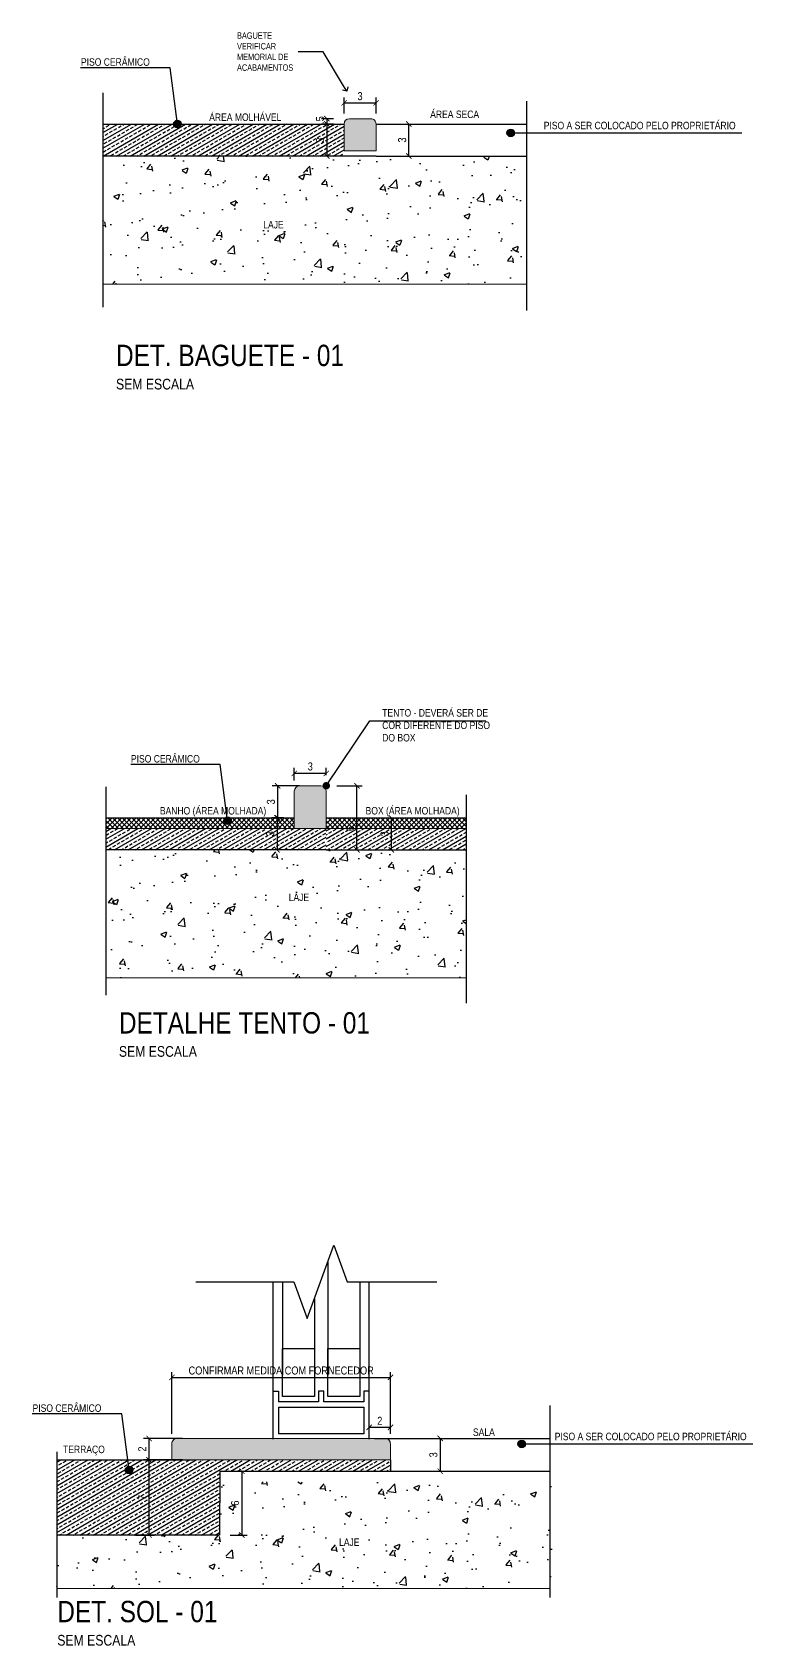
# Model space of a CAD drawing. Header units: metres. Extents: x 3 to 168, y -142 to 28.
# Drawn here: x 28.21 to 28.886, y 22.88 to 24.392 of the extents above; entities that cross this region are included whole.
import ezdxf
from ezdxf import colors
from ezdxf.entities.mleader import LeaderData, LeaderLine
from ezdxf.math import Vec2, Vec3

# ---------------------------------------------------------------- set-up
doc = ezdxf.new("R2010")
doc.units = ezdxf.units.M
doc.linetypes.add('PHANTOM2', pattern=[1.25, 0.625, -0.125, 0.125, -0.125, 0.125, -0.125])
for name, color, linetype in [('ARQ-ALV ACAB', 4, 'Continuous'), ('ARQ-AUX', 7, 'Continuous'), ('ARQ-AUX2', 2, 'Continuous'), ('ARQ-DIM', 2, 'Continuous'), ('ARQ-HATCH', 253, 'Continuous'), ('ARQ-SIM', 1, 'Continuous'), ('ARQ-TXT', 2, 'Continuous'), ('ARQ-TXT3', 3, 'Continuous'), ('RALO', 2, 'Continuous')]:
    doc.layers.add(name, color=color, linetype=linetype)
doc.layers.add('ESTRUTURA', color=4, linetype='Continuous', lineweight=18)
doc.styles.add('Adesa', font='ARIALN.TTF')
doc.dimstyles.new('D5', dxfattribs={"dimscale": 0.05, "dimtxt": 0.15, "dimasz": 0.1, "dimexe": 0.1, "dimexo": 0.2, "dimgap": 0.05, "dimtad": 1, "dimdec": 0, "dimlfac": 100, "dimzin": 4, "dimdsep": 46, "dimtxsty": 'Adesa', "dimblk": 'ARCHTICK', "dimcen": 0, "dimclrd": 1, "dimclre": 1, "dimclrt": 2, "dimaunit": 1, "dimazin": 0, "dimtfac": 1, "dimtdec": 0, "dimtix": 1, "dimtmove": 0, "dimatfit": 3, "dimldrblk": 'OPEN90', "dimfxl": 1, "dimarcsym": 0})

# ---------------------------------------------------------------- blocks, each defined once
blk = doc.blocks.new('_ArchTick')
at = {"color": 0, "linetype": 'ByBlock', "const_width": 0.15}
blk.add_lwpolyline([(-0.5, -0.5), (0.5, 0.5)], dxfattribs=at)
blk = doc.blocks.new('*D644')
at = {"layer": 'ARQ-DIM', "color": 1, "lineweight": -2, "transparency": 16777216}
for p, q in [((28.4562, 23.691), (28.4562, 23.7027)), ((28.4862, 23.696), (28.4862, 23.7027)), ((28.4562, 23.6977), (28.4862, 23.6977))]:
    blk.add_line(p, q, dxfattribs=at)
at = {"layer": 'Defpoints', "color": 0, "transparency": 16777216}
for p in [(28.4862, 23.6977), (28.4862, 23.686), (28.4562, 23.681)]:
    blk.add_point(p, dxfattribs=at)
at = {"layer": 'ARQ-DIM', "color": 1, "lineweight": -2, "transparency": 16777216, "xscale": 0.005000000000000001, "yscale": 0.005000000000000001, "zscale": 0.005000000000000001, "rotation": 180}
blk.add_blockref('_ArchTick', (28.4562, 23.6977), dxfattribs=at)
at = {"layer": 'ARQ-DIM', "color": 1, "lineweight": -2, "transparency": 16777216, "xscale": 0.005000000000000001, "yscale": 0.005000000000000001, "zscale": 0.005000000000000001}
blk.add_blockref('_ArchTick', (28.4862, 23.6977), dxfattribs=at)
at = {"layer": 'ARQ-DIM', "color": 2, "transparency": 16777216, "insert": (28.4712, 23.7041), "char_height": 0.0075, "attachment_point": 5, "style": 'Adesa'}
blk.add_mtext('3', dxfattribs=at)
blk = doc.blocks.new('_Open90')
at = {"color": 0, "linetype": 'ByBlock', "lineweight": -2}
for p, q in [((0, 0), (-1, 0)), ((-0.5, 0.5), (0, 0)), ((0, 0), (-0.5, -0.5))]:
    blk.add_line(p, q, dxfattribs=at)
blk = doc.blocks.new('*D645')
at = {"layer": 'ARQ-DIM', "color": 1, "lineweight": -2, "transparency": 16777216}
for p, q in [((28.4962, 23.686), (28.52, 23.686)), ((28.515, 23.626), (28.515, 23.686)), ((28.4962, 23.626), (28.52, 23.626))]:
    blk.add_line(p, q, dxfattribs=at)
at = {"layer": 'Defpoints', "color": 0, "transparency": 16777216}
for p in [(28.4862, 23.686), (28.515, 23.686), (28.4862, 23.626)]:
    blk.add_point(p, dxfattribs=at)
at = {"layer": 'ARQ-DIM', "color": 1, "lineweight": -2, "transparency": 16777216, "xscale": 0.005000000000000001, "yscale": 0.005000000000000001, "zscale": 0.005000000000000001}
for p, rotation in [((28.515, 23.686), 90), ((28.515, 23.626), 270)]:
    blk.add_blockref('_ArchTick', p, dxfattribs=dict(at, rotation=rotation))
at = {"layer": 'ARQ-DIM', "color": 2, "transparency": 16777216, "insert": (28.5086, 23.646), "char_height": 0.0075, "attachment_point": 5, "rotation": 90, "style": 'Adesa'}
blk.add_mtext('6', dxfattribs=at)
blk = doc.blocks.new('*D647')
at = {"layer": 'ARQ-DIM', "color": 1, "lineweight": -2, "transparency": 16777216}
for p, q in [((28.4462, 23.656), (28.435, 23.656)), ((28.44, 23.656), (28.44, 23.626)), ((28.4462, 23.626), (28.435, 23.626))]:
    blk.add_line(p, q, dxfattribs=at)
at = {"layer": 'Defpoints', "color": 0, "transparency": 16777216}
for p in [(28.4562, 23.656), (28.44, 23.626), (28.4562, 23.626)]:
    blk.add_point(p, dxfattribs=at)
at = {"layer": 'ARQ-DIM', "color": 1, "lineweight": -2, "transparency": 16777216, "xscale": 0.005000000000000001, "yscale": 0.005000000000000001, "zscale": 0.005000000000000001}
for p, rotation in [((28.44, 23.656), 90), ((28.44, 23.626), 270)]:
    blk.add_blockref('_ArchTick', p, dxfattribs=dict(at, rotation=rotation))
at = {"layer": 'ARQ-DIM', "color": 2, "transparency": 16777216, "insert": (28.4337, 23.641), "char_height": 0.0075, "attachment_point": 5, "rotation": 90, "style": 'Adesa'}
blk.add_mtext('3', dxfattribs=at)
blk = doc.blocks.new('*D646')
at = {"layer": 'ARQ-DIM', "color": 1, "lineweight": -2, "transparency": 16777216}
for p, q in [((28.5417, 23.656), (28.5422, 23.656)), ((28.5472, 23.656), (28.5472, 23.626)), ((28.5384, 23.626), (28.5422, 23.626))]:
    blk.add_line(p, q, dxfattribs=at)
at = {"layer": 'Defpoints', "color": 0, "transparency": 16777216}
for p in [(28.5517, 23.656), (28.5472, 23.626), (28.5484, 23.626)]:
    blk.add_point(p, dxfattribs=at)
at = {"layer": 'ARQ-DIM', "color": 1, "lineweight": -2, "transparency": 16777216, "xscale": 0.005000000000000001, "yscale": 0.005000000000000001, "zscale": 0.005000000000000001}
for p, rotation in [((28.5472, 23.656), 90), ((28.5472, 23.626), 270)]:
    blk.add_blockref('_ArchTick', p, dxfattribs=dict(at, rotation=rotation))
at = {"layer": 'ARQ-DIM', "color": 2, "transparency": 16777216, "insert": (28.5409, 23.641), "char_height": 0.0075, "attachment_point": 5, "rotation": 90, "style": 'Adesa'}
blk.add_mtext('3', dxfattribs=at)
blk = doc.blocks.new('*D648')
at = {"layer": 'ARQ-DIM', "color": 1, "lineweight": -2, "transparency": 16777216}
for p, q in [((28.5029, 24.3163), (28.5029, 24.3311)), ((28.5029, 24.3261), (28.5329, 24.3261)), ((28.5329, 24.3163), (28.5329, 24.3311))]:
    blk.add_line(p, q, dxfattribs=at)
at = {"layer": 'Defpoints', "color": 0, "transparency": 16777216}
for p in [(28.5329, 24.3261), (28.5029, 24.3063), (28.5329, 24.3063)]:
    blk.add_point(p, dxfattribs=at)
at = {"layer": 'ARQ-DIM', "color": 1, "lineweight": -2, "transparency": 16777216, "xscale": 0.005000000000000001, "yscale": 0.005000000000000001, "zscale": 0.005000000000000001, "rotation": 180}
blk.add_blockref('_ArchTick', (28.5029, 24.3261), dxfattribs=at)
at = {"layer": 'ARQ-DIM', "color": 1, "lineweight": -2, "transparency": 16777216, "xscale": 0.005000000000000001, "yscale": 0.005000000000000001, "zscale": 0.005000000000000001}
blk.add_blockref('_ArchTick', (28.5329, 24.3261), dxfattribs=at)
at = {"layer": 'ARQ-DIM', "color": 2, "transparency": 16777216, "insert": (28.5179, 24.3324), "char_height": 0.0075, "attachment_point": 5, "style": 'Adesa'}
blk.add_mtext('3', dxfattribs=at)
blk = doc.blocks.new('*D651')
at = {"layer": 'ARQ-DIM', "color": 1, "lineweight": -2, "transparency": 16777216}
for p, q in [((28.4929, 24.3063), (28.4818, 24.3063)), ((28.4868, 24.3063), (28.4868, 24.2763)), ((28.4929, 24.2763), (28.4818, 24.2763))]:
    blk.add_line(p, q, dxfattribs=at)
at = {"layer": 'Defpoints', "color": 0, "transparency": 16777216}
for p in [(28.5029, 24.3063), (28.4868, 24.2763), (28.5029, 24.2763)]:
    blk.add_point(p, dxfattribs=at)
at = {"layer": 'ARQ-DIM', "color": 1, "lineweight": -2, "transparency": 16777216, "xscale": 0.005000000000000001, "yscale": 0.005000000000000001, "zscale": 0.005000000000000001}
for p, rotation in [((28.4868, 24.3063), 90), ((28.4868, 24.2763), 270)]:
    blk.add_blockref('_ArchTick', p, dxfattribs=dict(at, rotation=rotation))
at = {"layer": 'ARQ-DIM', "color": 2, "transparency": 16777216, "insert": (28.4804, 24.2913), "char_height": 0.0075, "attachment_point": 5, "rotation": 90, "style": 'Adesa'}
blk.add_mtext('3', dxfattribs=at)
blk = doc.blocks.new('*D649')
at = {"layer": 'ARQ-DIM', "color": 1, "lineweight": -2, "transparency": 16777216}
for p, q in [((28.4768, 24.3063), (28.4818, 24.3063)), ((28.4929, 24.3113), (28.4818, 24.3113)), ((28.4868, 24.3113), (28.4868, 24.3063))]:
    blk.add_line(p, q, dxfattribs=at)
at = {"layer": 'Defpoints', "color": 0, "transparency": 16777216}
for p in [(28.4868, 24.3063), (28.4868, 24.3063), (28.5029, 24.3113)]:
    blk.add_point(p, dxfattribs=at)
at = {"layer": 'ARQ-DIM', "color": 1, "lineweight": -2, "transparency": 16777216, "xscale": 0.005000000000000001, "yscale": 0.005000000000000001, "zscale": 0.005000000000000001}
for p, rotation in [((28.4868, 24.3113), 90), ((28.4868, 24.3063), 270)]:
    blk.add_blockref('_ArchTick', p, dxfattribs=dict(at, rotation=rotation))
at = {"layer": 'ARQ-DIM', "color": 2, "transparency": 16777216, "insert": (28.4804, 24.3088), "char_height": 0.0075, "attachment_point": 5, "rotation": 90, "style": 'Adesa'}
blk.add_mtext(' .5', dxfattribs=at)
blk = doc.blocks.new('*D650')
at = {"layer": 'ARQ-DIM', "color": 1, "lineweight": -2, "transparency": 16777216}
for p, q in [((28.5637, 24.2763), (28.5637, 24.3063)), ((28.5658, 24.3063), (28.5687, 24.3063)), ((28.5658, 24.2763), (28.5687, 24.2763))]:
    blk.add_line(p, q, dxfattribs=at)
at = {"layer": 'Defpoints', "color": 0, "transparency": 16777216}
for p in [(28.5558, 24.3063), (28.5637, 24.3063), (28.5558, 24.2763)]:
    blk.add_point(p, dxfattribs=at)
at = {"layer": 'ARQ-DIM', "color": 1, "lineweight": -2, "transparency": 16777216, "xscale": 0.005000000000000001, "yscale": 0.005000000000000001, "zscale": 0.005000000000000001}
for p, rotation in [((28.5637, 24.3063), 90), ((28.5637, 24.2763), 270)]:
    blk.add_blockref('_ArchTick', p, dxfattribs=dict(at, rotation=rotation))
at = {"layer": 'ARQ-DIM', "color": 2, "transparency": 16777216, "insert": (28.5574, 24.2913), "char_height": 0.0075, "attachment_point": 5, "rotation": 90, "style": 'Adesa'}
blk.add_mtext('3', dxfattribs=at)
blk = doc.blocks.new('*D701')
at = {"layer": 'ARQ-DIM', "color": 1, "lineweight": -2, "transparency": 16777216}
for p, q in [((28.5913, 23.0743), (28.5981, 23.0743)), ((28.5931, 23.0743), (28.5931, 23.0435)), ((28.5913, 23.0435), (28.5981, 23.0435))]:
    blk.add_line(p, q, dxfattribs=at)
at = {"layer": 'Defpoints', "color": 0, "transparency": 16777216}
for p in [(28.5813, 23.0743), (28.5813, 23.0435), (28.5931, 23.0435)]:
    blk.add_point(p, dxfattribs=at)
at = {"layer": 'ARQ-DIM', "color": 1, "lineweight": -2, "transparency": 16777216, "xscale": 0.005000000000000001, "yscale": 0.005000000000000001, "zscale": 0.005000000000000001}
for p, rotation in [((28.5931, 23.0743), 90), ((28.5931, 23.0435), 270)]:
    blk.add_blockref('_ArchTick', p, dxfattribs=dict(at, rotation=rotation))
at = {"layer": 'ARQ-DIM', "color": 2, "transparency": 16777216, "insert": (28.5867, 23.0589), "char_height": 0.0075, "attachment_point": 5, "rotation": 90, "style": 'Adesa'}
blk.add_mtext('3', dxfattribs=at)
blk = doc.blocks.new('*D703')
at = {"layer": 'ARQ-DIM', "color": 1, "lineweight": -2, "transparency": 16777216}
for p, q in [((28.3074, 23.0543), (28.3249, 23.0543)), ((28.3199, 23.0543), (28.3199, 22.9837)), ((28.3074, 22.9837), (28.3249, 22.9837))]:
    blk.add_line(p, q, dxfattribs=at)
at = {"layer": 'Defpoints', "color": 0, "transparency": 16777216}
for p in [(28.2974, 23.0543), (28.2974, 22.9837), (28.3199, 22.9837)]:
    blk.add_point(p, dxfattribs=at)
at = {"layer": 'ARQ-DIM', "color": 1, "lineweight": -2, "transparency": 16777216, "xscale": 0.005000000000000001, "yscale": 0.005000000000000001, "zscale": 0.005000000000000001}
for p, rotation in [((28.3199, 23.0543), 90), ((28.3199, 22.9837), 270)]:
    blk.add_blockref('_ArchTick', p, dxfattribs=dict(at, rotation=rotation))
at = {"layer": 'ARQ-DIM', "color": 2, "transparency": 16777216, "insert": (28.3136, 23.019), "char_height": 0.0075, "attachment_point": 5, "rotation": 90, "style": 'Adesa'}
blk.add_mtext('7', dxfattribs=at)
blk = doc.blocks.new('*D702')
at = {"layer": 'ARQ-DIM', "color": 1, "lineweight": -2, "transparency": 16777216}
for p, q in [((28.3414, 23.0787), (28.3414, 23.1365)), ((28.3414, 23.1315), (28.5464, 23.1315)), ((28.5464, 23.0787), (28.5464, 23.1365))]:
    blk.add_line(p, q, dxfattribs=at)
at = {"layer": 'Defpoints', "color": 0, "transparency": 16777216}
for p in [(28.5464, 23.1315), (28.3414, 23.0687), (28.5464, 23.0687)]:
    blk.add_point(p, dxfattribs=at)
at = {"layer": 'ARQ-DIM', "color": 1, "lineweight": -2, "transparency": 16777216, "xscale": 0.005000000000000001, "yscale": 0.005000000000000001, "zscale": 0.005000000000000001, "rotation": 180}
blk.add_blockref('_ArchTick', (28.3414, 23.1315), dxfattribs=at)
at = {"layer": 'ARQ-DIM', "color": 1, "lineweight": -2, "transparency": 16777216, "xscale": 0.005000000000000001, "yscale": 0.005000000000000001, "zscale": 0.005000000000000001}
blk.add_blockref('_ArchTick', (28.5464, 23.1315), dxfattribs=at)
at = {"layer": 'ARQ-DIM', "color": 2, "transparency": 16777216, "insert": (28.4439, 23.1379), "char_height": 0.0075, "attachment_point": 5, "style": 'Adesa'}
blk.add_mtext('CONFIRMAR MEDIDA COM FORNECEDOR', dxfattribs=at)
blk = doc.blocks.new('*D704')
at = {"layer": 'ARQ-DIM', "color": 1, "lineweight": -2, "transparency": 16777216}
for p, q in [((28.3514, 23.0743), (28.3149, 23.0743)), ((28.3199, 23.0743), (28.3199, 23.0543)), ((28.3514, 23.0543), (28.3149, 23.0543))]:
    blk.add_line(p, q, dxfattribs=at)
at = {"layer": 'Defpoints', "color": 0, "transparency": 16777216}
for p in [(28.3614, 23.0743), (28.3199, 23.0543), (28.3614, 23.0543)]:
    blk.add_point(p, dxfattribs=at)
at = {"layer": 'ARQ-DIM', "color": 1, "lineweight": -2, "transparency": 16777216, "xscale": 0.005000000000000001, "yscale": 0.005000000000000001, "zscale": 0.005000000000000001}
for p, rotation in [((28.3199, 23.0743), 90), ((28.3199, 23.0543), 270)]:
    blk.add_blockref('_ArchTick', p, dxfattribs=dict(at, rotation=rotation))
at = {"layer": 'ARQ-DIM', "color": 2, "transparency": 16777216, "insert": (28.3136, 23.0643), "char_height": 0.0075, "attachment_point": 5, "rotation": 90, "style": 'Adesa'}
blk.add_mtext('2', dxfattribs=at)
blk = doc.blocks.new('*D705')
at = {"layer": 'ARQ-DIM', "color": 1, "lineweight": -2, "transparency": 16777216}
for p, q in [((28.5264, 23.0837), (28.5264, 23.0896)), ((28.5464, 23.0846), (28.5264, 23.0846)), ((28.5464, 23.0793), (28.5464, 23.0896))]:
    blk.add_line(p, q, dxfattribs=at)
at = {"layer": 'Defpoints', "color": 0, "transparency": 16777216}
for p in [(28.5264, 23.0846), (28.5264, 23.0737), (28.5464, 23.0693)]:
    blk.add_point(p, dxfattribs=at)
at = {"layer": 'ARQ-DIM', "color": 1, "lineweight": -2, "transparency": 16777216, "xscale": 0.005000000000000001, "yscale": 0.005000000000000001, "zscale": 0.005000000000000001, "rotation": 180}
blk.add_blockref('_ArchTick', (28.5264, 23.0846), dxfattribs=at)
at = {"layer": 'ARQ-DIM', "color": 1, "lineweight": -2, "transparency": 16777216, "xscale": 0.005000000000000001, "yscale": 0.005000000000000001, "zscale": 0.005000000000000001}
blk.add_blockref('_ArchTick', (28.5464, 23.0846), dxfattribs=at)
at = {"layer": 'ARQ-DIM', "color": 2, "transparency": 16777216, "insert": (28.5364, 23.0908), "char_height": 0.0075, "attachment_point": 5, "style": 'Adesa'}
blk.add_mtext('2', dxfattribs=at)
blk = doc.blocks.new('*D706')
at = {"layer": 'ARQ-DIM', "color": 1, "lineweight": -2, "transparency": 16777216}
for p, q in [((28.3964, 23.0435), (28.4121, 23.0435)), ((28.4071, 23.0435), (28.4071, 22.9837)), ((28.396, 22.9837), (28.4121, 22.9837))]:
    blk.add_line(p, q, dxfattribs=at)
at = {"layer": 'Defpoints', "color": 0, "transparency": 16777216}
for p in [(28.3864, 23.0435), (28.386, 22.9837), (28.4071, 22.9837)]:
    blk.add_point(p, dxfattribs=at)
at = {"layer": 'ARQ-DIM', "color": 1, "lineweight": -2, "transparency": 16777216, "xscale": 0.005000000000000001, "yscale": 0.005000000000000001, "zscale": 0.005000000000000001}
for p, rotation in [((28.4071, 23.0435), 90), ((28.4071, 22.9837), 270)]:
    blk.add_blockref('_ArchTick', p, dxfattribs=dict(at, rotation=rotation))
at = {"layer": 'ARQ-DIM', "color": 2, "transparency": 16777216, "insert": (28.4007, 23.0136), "char_height": 0.0075, "attachment_point": 5, "rotation": 90, "style": 'Adesa'}
blk.add_mtext('6', dxfattribs=at)
blk = doc.blocks.new('*D740')
at = {"layer": 'ARQ-DIM', "color": 1, "lineweight": -2, "transparency": 16777216}
for p, q in [((28.4612, 23.686), (28.4356, 23.686)), ((28.4406, 23.686), (28.4406, 23.656)), ((28.4462, 23.656), (28.4356, 23.656))]:
    blk.add_line(p, q, dxfattribs=at)
at = {"layer": 'Defpoints', "color": 0, "transparency": 16777216}
for p in [(28.4712, 23.686), (28.4406, 23.656), (28.4562, 23.656)]:
    blk.add_point(p, dxfattribs=at)
at = {"layer": 'ARQ-DIM', "color": 1, "lineweight": -2, "transparency": 16777216, "xscale": 0.005000000000000001, "yscale": 0.005000000000000001, "zscale": 0.005000000000000001}
for p, rotation in [((28.4406, 23.686), 90), ((28.4406, 23.656), 270)]:
    blk.add_blockref('_ArchTick', p, dxfattribs=dict(at, rotation=rotation))
at = {"layer": 'ARQ-DIM', "color": 2, "transparency": 16777216, "insert": (28.4343, 23.671), "char_height": 0.0075, "attachment_point": 5, "rotation": 90, "style": 'Adesa'}
blk.add_mtext('3', dxfattribs=at)
blk = doc.blocks.new('AREAS MOLHADAS')
h = blk.add_hatch()
h.set_pattern_fill('BRASS', color=8, scale=0.001, angle=30)
h.set_pattern_definition([(30, (-246.432563, 69.094084), (-0.003175, 0.00549926131), []), (30, (-246.4341505, 69.096834), (-0.003175, 0.00549926131), [0.003175, -0.0015875])])
h.paths.add_polyline_path([(28.2767, 24.2763), (28.5029, 24.2763), (28.5029, 24.3063), (28.2767, 24.3063)])
h.paths.add_polyline_path([(28.4882, 24.3063), (28.4882, 24.306), (28.4726, 24.306), (28.4726, 24.3063)], flags=16)
h = blk.add_hatch(color=9)
edge = h.paths.add_edge_path()
edge.add_arc((28.5079, 24.3063), 0.005, 90, 180)
edge.add_line((28.5029, 24.3063), (28.5029, 24.2813))
edge.add_line((28.5029, 24.2813), (28.5329, 24.2813))
edge.add_line((28.5329, 24.2813), (28.5329, 24.3063))
edge.add_arc((28.5279, 24.3063), 0.005, 0, 90)
edge.add_line((28.5279, 24.3113), (28.5079, 24.3113))
for points in [[(28.4562, 23.646), (28.4862, 23.646), (28.4862, 23.681, 0.414214), (28.4812, 23.686), (28.4612, 23.686, 0.414214), (28.4562, 23.681)], [(28.5464, 23.0543), (28.5464, 23.0693, 0.414214), (28.5414, 23.0743), (28.4564, 23.0743), (28.3464, 23.0743, 0.414214), (28.3414, 23.0693), (28.3414, 23.0543)]]:
    blk.add_hatch(color=9).paths.add_polyline_path(points)
h = blk.add_hatch()
h.set_pattern_fill('ANSI37', color=8, scale=0.001)
h.paths.add_polyline_path([(28.3901, 23.6532, -0.227994), (28.3914, 23.656), (28.2794, 23.656), (28.2794, 23.646), (28.4562, 23.646), (28.4562, 23.656), (28.3958, 23.656, -0.227994), (28.3971, 23.6532, -1)])
h.paths.add_polyline_path([(28.6173, 23.656), (28.4862, 23.656), (28.4862, 23.646), (28.6173, 23.646)])
h.paths.add_polyline_path([(28.5164, 23.6418), (28.5164, 23.6503), (28.5008, 23.6503), (28.5008, 23.6418)], flags=9)
h = blk.add_hatch()
h.set_pattern_fill('BRASS', color=8, scale=0.001, angle=30)
h.set_pattern_definition([(30, (-1015.6285627, -276.597924), (-0.003175, 0.005499261314), []), (30, (-1015.63015, -276.5951747), (-0.003175, 0.005499261314), [0.003175, -0.0015875])])
h.paths.add_polyline_path([(28.4862, 23.646), (28.4562, 23.646), (28.4562, 23.626), (28.4862, 23.626)])
h.paths.add_polyline_path([(28.4562, 23.626), (28.4562, 23.646), (28.2794, 23.646), (28.2794, 23.626)])
h = blk.add_hatch()
h.set_pattern_fill('BRASS', color=8, scale=0.001, angle=30)
h.set_pattern_definition([(30, (-1015.6385627, -276.597924), (-0.003175, 0.005499261314), []), (30, (-1015.64015, -276.5951747), (-0.003175, 0.005499261314), [0.003175, -0.0015875])])
h.paths.add_polyline_path([(28.6173, 23.626), (28.6173, 23.646), (28.4862, 23.646), (28.4862, 23.626)])
h = blk.add_hatch()
h.set_pattern_fill('BRASS', color=8, scale=0.001, angle=30)
h.set_pattern_definition([(30, (-1016.305656, -277.8542766), (-0.003175, 0.005499261314), []), (30, (-1016.307244, -277.851527), (-0.003175, 0.005499261314), [0.003175, -0.0015875])])
h.paths.add_polyline_path([(28.3614, 23.0237), (28.3614, 22.9937)], flags=16)
h.paths.add_polyline_path([(28.386, 22.9837), (28.3864, 23.0435), (28.5464, 23.0435), (28.5464, 23.0539), (28.2335, 23.0543), (28.2335, 22.9837)])
at = {"layer": 'ARQ-DIM'}
h = blk.add_hatch(color=256, dxfattribs=at)
h.paths.add_polyline_path([(28.3446, 24.3092, -0.608738), (28.3501, 24.3063), (28.3464, 24.3063)])
h.paths.add_polyline_path([(28.3431, 24.3063, -0.24321), (28.3446, 24.3092), (28.3464, 24.3063)])
h.paths.add_polyline_path([(28.3501, 24.3063, -1), (28.3431, 24.3063)])
h = blk.add_hatch(color=256, dxfattribs=at)
h.paths.add_polyline_path([(28.6612, 24.3007, 0.608738), (28.6556, 24.2979), (28.6594, 24.2979)])
h.paths.add_polyline_path([(28.6627, 24.2979, 0.24321), (28.6612, 24.3007), (28.6594, 24.2979)])
h.paths.add_polyline_path([(28.6556, 24.2979, 1), (28.6627, 24.2979)])
h = blk.add_hatch(color=256, dxfattribs=at)
h.paths.add_polyline_path([(28.4882, 23.6889, 0.608738), (28.4827, 23.686), (28.4864, 23.686)])
h.paths.add_polyline_path([(28.4897, 23.686, 0.24321), (28.4882, 23.6889), (28.4864, 23.686)])
h.paths.add_polyline_path([(28.4827, 23.686, 1), (28.4897, 23.686)])
h = blk.add_hatch(color=256, dxfattribs=at)
h.paths.add_polyline_path([(28.3915, 23.6561, -0.608738), (28.3971, 23.6532), (28.3934, 23.6532)])
h.paths.add_polyline_path([(28.3901, 23.6532, -0.24321), (28.3915, 23.6561), (28.3934, 23.6532)])
h.paths.add_polyline_path([(28.3971, 23.6532, -1), (28.3901, 23.6532)])
h = blk.add_hatch(color=256, dxfattribs=at)
h.paths.add_polyline_path([(28.6716, 23.072, 0.608738), (28.666, 23.0691), (28.6697, 23.0691)])
h.paths.add_polyline_path([(28.673, 23.0691, 0.24321), (28.6716, 23.072), (28.6697, 23.0691)])
h.paths.add_polyline_path([(28.666, 23.0691, 1), (28.673, 23.0691)])
h = blk.add_hatch(color=256, dxfattribs=at)
h.paths.add_polyline_path([(28.2992, 23.0474, -0.608738), (28.3048, 23.0446), (28.301, 23.0446)])
h.paths.add_polyline_path([(28.2977, 23.0446, -0.24321), (28.2992, 23.0474), (28.301, 23.0446)])
h.paths.add_polyline_path([(28.3048, 23.0446, -1), (28.2977, 23.0446)])
at = {"layer": 'ARQ-HATCH'}
h = blk.add_hatch(dxfattribs=at)
h.set_pattern_fill('AR-CONC', color=1, scale=0.0003, style=0)
h.set_pattern_definition([(50, (-219.581737, -142.453072), (0.054655401, -0.0047817257), [0.005715, -0.062865]), (355, (-219.58174, -142.45307), (-0.010572848, 0.057316993), [0.004572, -0.050292]), (100.451, (-219.577183, -142.45347), (0.0440827505, 0.052535006), [0.004857, -0.053427]), (46.1842, (-219.58174, -142.43783), (0.081323712, -0.012612698), [0.0085725, -0.0942975]), (96.6356, (-219.57496, -142.43888), (0.07122127, 0.074227667), [0.0072855, -0.0801405]), (351.184, (-219.58174, -142.43783), (0.071221382, 0.074227535), [0.006858, -0.075438]), (21, (-219.574117, -142.441642), (0.045484464, -0.0306796556), [0.005715, -0.062865]), (326, (-219.57412, -142.44164), (0.018540609, 0.05525639), [0.004572, -0.050292]), (71.4514, (-219.570327, -142.4442), (0.064024947, 0.024576857), [0.004857, -0.053427]), (37.5, (-219.581737, -142.453072), (0.000926581, 0.0253665117), [0, -0.0496824, 0, -0.051054, 0, -0.0504825]), (7.5, (-219.581737, -142.453072), (0.0200458988, 0.0300541724), [0, -0.0291084, 0, -0.0485394, 0, -0.0192405]), (327.5, (-219.59873, -142.453072), (0.0406771786, -0.0017186232), [0, -0.01905, 0, -0.059436, 0, -0.078867]), (317.5, (-219.60635, -142.453072), (0.0444387544, 0.0076279473), [0, -0.024765, 0, -0.0394716, 0, -0.056007])])
h.paths.add_polyline_path([(28.6686, 24.2223), (28.6947, 24.2223), (28.6947, 24.2328), (28.6686, 24.2328)])
h.paths.add_polyline_path([(28.5329, 24.2763), (28.2767, 24.2763), (28.2767, 24.1563), (28.674, 24.1563), (28.674, 24.2763)])
h = blk.add_hatch(dxfattribs=at)
h.set_pattern_fill('AR-CONC', color=1, scale=0.0003, style=0)
h.set_pattern_definition([(50, (-219.62847, -143.083407), (0.054655401, -0.0047817257), [0.005715, -0.062865]), (355, (-219.62847, -143.083407), (-0.010572848, 0.057316993), [0.004572, -0.050292]), (100.451, (-219.623914, -143.083806), (0.0440827505, 0.052535006), [0.004857, -0.053427]), (46.1842, (-219.62847, -143.06817), (0.081323712, -0.012612698), [0.0085725, -0.0942975]), (96.6356, (-219.62169, -143.06922), (0.07122127, 0.074227667), [0.0072855, -0.0801405]), (351.184, (-219.62847, -143.06817), (0.071221382, 0.074227535), [0.006858, -0.075438]), (21, (-219.62085, -143.071977), (0.045484464, -0.0306796556), [0.005715, -0.062865]), (326, (-219.62085, -143.071977), (0.018540609, 0.05525639), [0.004572, -0.050292]), (71.4514, (-219.61706, -143.074534), (0.064024947, 0.024576857), [0.004857, -0.053427]), (37.5, (-219.628469, -143.083407), (0.000926581, 0.0253665117), [0, -0.0496824, 0, -0.051054, 0, -0.0504825]), (7.5, (-219.628469, -143.083407), (0.0200458988, 0.0300541724), [0, -0.0291084, 0, -0.0485394, 0, -0.0192405]), (327.5, (-219.645461, -143.083407), (0.0406771786, -0.0017186232), [0, -0.01905, 0, -0.059436, 0, -0.078867]), (317.5, (-219.65308, -143.083407), (0.0444387544, 0.0076279473), [0, -0.024765, 0, -0.0394716, 0, -0.056007])])
h.paths.add_polyline_path([(28.6218, 23.592), (28.648, 23.592), (28.648, 23.6025), (28.6218, 23.6025)])
h.paths.add_polyline_path([(28.4862, 23.626), (28.2794, 23.626), (28.2794, 23.506), (28.6173, 23.506), (28.6173, 23.626)])
h = blk.add_hatch(dxfattribs=at)
h.set_pattern_fill('AR-CONC', color=1, scale=0.0003, style=0)
h.set_pattern_definition([(50, (-219.58332, -143.675657), (0.054655401, -0.0047817257), [0.005715, -0.062865]), (355, (-219.58332, -143.675657), (-0.010572848, 0.057316993), [0.004572, -0.050292]), (100.451, (-219.578763, -143.676055), (0.0440827505, 0.052535006), [0.004857, -0.053427]), (46.1842, (-219.58332, -143.66042), (0.081323712, -0.012612698), [0.0085725, -0.0942975]), (96.6356, (-219.57654, -143.66147), (0.07122127, 0.074227667), [0.0072855, -0.0801405]), (351.184, (-219.58332, -143.66042), (0.071221382, 0.074227535), [0.006858, -0.075438]), (21, (-219.5757, -143.664227), (0.045484464, -0.0306796556), [0.005715, -0.062865]), (326, (-219.5757, -143.664227), (0.018540609, 0.05525639), [0.004572, -0.050292]), (71.4514, (-219.57191, -143.666784), (0.064024947, 0.024576857), [0.004857, -0.053427]), (37.5, (-219.583318, -143.675657), (0.000926581, 0.0253665117), [0, -0.0496824, 0, -0.051054, 0, -0.0504825]), (7.5, (-219.583318, -143.675657), (0.0200458988, 0.0300541724), [0, -0.0291084, 0, -0.0485394, 0, -0.0192405]), (327.5, (-219.60031, -143.675657), (0.0406771786, -0.0017186232), [0, -0.01905, 0, -0.059436, 0, -0.078867]), (317.5, (-219.60793, -143.675657), (0.0444387544, 0.0076279473), [0, -0.024765, 0, -0.0394716, 0, -0.056007])])
h.paths.add_polyline_path([(28.667, 22.9997), (28.6931, 22.9997), (28.6931, 23.0102), (28.667, 23.0102)], flags=16)
h.paths.add_polyline_path([(28.3864, 23.0337), (28.3864, 22.9837), (28.2335, 22.9837), (28.2335, 22.9337), (28.6979, 22.9337), (28.6979, 23.0337)])
at = {"ltscale": 0.005}
for p, q in [((28.2767, 24.3354), (28.2767, 24.1345)), ((28.674, 24.3277), (28.674, 24.1314)), ((28.2794, 23.6851), (28.2794, 23.4898)), ((28.6173, 23.6774), (28.6173, 23.4824)), ((28.6958, 23.1052), (28.6958, 22.9252)), ((28.2335, 23.0618), (28.2335, 22.9252))]:
    blk.add_line(p, q, dxfattribs=at)
at = {"layer": 'ARQ-ALV ACAB'}
blk.add_lwpolyline([(28.5464, 23.0543), (28.5464, 23.0435)], dxfattribs=at)
at = {"layer": 'ARQ-AUX'}
for p, q in [((28.4876, 23.2394), (28.4876, 23.1337)), ((28.4364, 23.0737), (28.4364, 23.221)), ((28.4451, 23.221), (28.4451, 23.1337)), ((28.5176, 23.221), (28.5176, 23.1337)), ((28.5264, 23.0737), (28.5264, 23.221)), ((28.4751, 23.2051), (28.4751, 23.1337)), ((28.4364, 23.1187), (28.4414, 23.1187)), ((28.4364, 23.1187), (28.4414, 23.1187)), ((28.4414, 23.1187), (28.4414, 23.1087)), ((28.4414, 23.1187), (28.4414, 23.1087)), ((28.4789, 23.1087), (28.4414, 23.1087)), ((28.4839, 23.1187), (28.4789, 23.1187)), ((28.4789, 23.1187), (28.4789, 23.1087)), ((28.4839, 23.1087), (28.4839, 23.1187)), ((28.5214, 23.1087), (28.4839, 23.1087)), ((28.5264, 23.1187), (28.5214, 23.1187)), ((28.5214, 23.1187), (28.5214, 23.1087)), ((28.5214, 23.1187), (28.5214, 23.1087)), ((28.5264, 23.1187), (28.5214, 23.1187)), ((28.4414, 23.1037), (28.5214, 23.1037)), ((28.4414, 23.1037), (28.4414, 23.0787)), ((28.5214, 23.1037), (28.5214, 23.0787)), ((28.5214, 23.1037), (28.5214, 23.0787)), ((28.5214, 23.0787), (28.4414, 23.0787))]:
    blk.add_line(p, q, dxfattribs=at)
at = {"layer": 'ARQ-AUX', "linetype": 'PHANTOM2'}
blk.add_lwpolyline([(28.364, 23.221), (28.4559, 23.221), (28.4684, 23.1867), (28.4934, 23.2554), (28.5059, 23.221), (28.5899, 23.221)], dxfattribs=at)
at = {"layer": 'ARQ-AUX'}
for points in [[(28.4451, 23.1587), (28.4751, 23.1587), (28.4751, 23.1137), (28.4451, 23.1137)], [(28.4876, 23.1587), (28.5176, 23.1587), (28.5176, 23.1137), (28.4876, 23.1137)]]:
    blk.add_lwpolyline(points, close=True, dxfattribs=at)
at = {"layer": 'ARQ-AUX2'}
for points in [[(28.5329, 24.2763), (28.5329, 24.2763), (28.2767, 24.2763)], [(28.4862, 23.626), (28.4862, 23.626), (28.2794, 23.626)], [(28.3864, 23.0435), (28.386, 22.9837), (28.2332, 22.9837)]]:
    blk.add_lwpolyline(points, dxfattribs=at)
at = {"layer": 'ARQ-DIM'}
for p, q in [((28.3397, 24.359), (28.2558, 24.359)), ((28.3466, 24.3063), (28.3397, 24.359)), ((28.6592, 24.2979), (28.7014, 24.2979)), ((28.7014, 24.2979), (28.8759, 24.2979)), ((28.4862, 23.686), (28.5272, 23.747)), ((28.5272, 23.747), (28.6358, 23.747)), ((28.3867, 23.7059), (28.3028, 23.7059)), ((28.3936, 23.6532), (28.3867, 23.7059)), ((28.2943, 23.0973), (28.2104, 23.0973)), ((28.3012, 23.0446), (28.2943, 23.0973)), ((28.6695, 23.0691), (28.7117, 23.0691)), ((28.7117, 23.0691), (28.8863, 23.0691))]:
    blk.add_line(p, q, dxfattribs=at)
for centre in [(28.3466, 24.3063), (28.6592, 24.2979), (28.3936, 23.6532), (28.6695, 23.0691), (28.3012, 23.0446)]:
    blk.add_circle(centre, 0.00354, dxfattribs=at)
at = {"layer": 'ESTRUTURA', "color": 3}
for p, q in [((28.5029, 24.3063), (28.5029, 24.2813)), ((28.5329, 24.3063), (28.5329, 24.2813)), ((28.4612, 23.686), (28.4812, 23.686)), ((28.4562, 23.681), (28.4562, 23.646)), ((28.4862, 23.681), (28.4862, 23.646))]:
    blk.add_line(p, q, dxfattribs=at)
at = {"layer": 'ESTRUTURA'}
for p, q in [((28.2767, 24.1563), (28.674, 24.1563)), ((28.2794, 23.646), (28.4562, 23.646)), ((28.2794, 23.646), (28.4562, 23.646)), ((28.4862, 23.646), (28.6173, 23.646)), ((28.4862, 23.646), (28.6173, 23.646)), ((28.2794, 23.506), (28.6173, 23.506)), ((28.2335, 22.9337), (28.6958, 22.9337))]:
    blk.add_line(p, q, dxfattribs=at)
at = {"layer": 'ESTRUTURA', "color": 3}
for points in [[(28.5079, 24.3113), (28.5279, 24.3113, -0.414214), (28.5329, 24.3063), (28.5329, 24.2813), (28.5029, 24.2813)], [(28.4564, 23.0743), (28.5414, 23.0743, -0.414214), (28.5464, 23.0693), (28.5464, 23.0543), (28.3414, 23.0543), (28.3414, 23.0693, -0.414214), (28.3464, 23.0743), (28.5414, 23.0743)]]:
    blk.add_lwpolyline(points, format="xyb", dxfattribs=at)
blk.add_lwpolyline([(28.4862, 23.646), (28.4862, 23.646), (28.4562, 23.646)], dxfattribs=at)
for centre, start, end in [((28.5079, 24.3063), 90, 180), ((28.4612, 23.681), 90, 180), ((28.4812, 23.681), 0, 90)]:
    blk.add_arc(centre, 0.005, start, end, dxfattribs=at)
at = {"layer": 'RALO'}
for p, q in [((28.2767, 24.3063), (28.5029, 24.3063)), ((28.5329, 24.3063), (28.674, 24.3063)), ((28.5329, 24.2763), (28.674, 24.2763)), ((28.2794, 23.656), (28.4562, 23.656)), ((28.4862, 23.656), (28.6173, 23.656)), ((28.4862, 23.626), (28.6173, 23.626)), ((28.5314, 23.0743), (28.6958, 23.0743)), ((28.2335, 23.0543), (28.3614, 23.0543)), ((28.3864, 23.0435), (28.6958, 23.0435))]:
    blk.add_line(p, q, dxfattribs=at)
at = {"layer": 'ARQ-TXT', "style": 'Adesa'}
for s, p in [('PISO CERÂMICO', (28.2561, 24.3609)), ('ÁREA SECA', (28.5837, 24.3119)), ('ÁREA MOLHÁVEL', (28.3764, 24.3092)), ('PISO A SER COLOCADO PELO PROPRIETÁRIO', (28.6902, 24.3014)), ('LAJE', (28.4271, 24.2084)), ('PISO CERÂMICO', (28.303, 23.7078)), ('BANHO (ÁREA MOLHADA)', (28.3301, 23.6591)), ('BOX (ÁREA MOLHADA)', (28.5231, 23.6591)), ('LAJE', (28.451, 23.578)), ('PISO CERÂMICO', (28.2107, 23.0992)), ('SALA', (28.6238, 23.0766)), ('PISO A SER COLOCADO PELO PROPRIETÁRIO', (28.7005, 23.0726)), ('TERRAÇO', (28.2393, 23.0605)), ('LAJE', (28.4982, 22.9735))]:
    blk.add_text(s, height=0.007, dxfattribs=at).set_placement(p)
at = {"layer": 'ARQ-TXT', "insert": (28.5387, 23.7579), "char_height": 0.007, "attachment_point": 1, "style": 'Adesa'}
blk.add_mtext_dynamic_manual_height_columns('TENTO - DEVERÁ SER DE COR DIFERENTE DO PISO DO BOX', width=0.111922, gutter_width=1, heights=[0], dxfattribs=at)
at = {"layer": 'ARQ-TXT3', "style": 'Adesa'}
for s, p in [('DET. BAGUETE - 01', (28.289, 24.0794)), ('DETALHE TENTO - 01', (28.2917, 23.4538)), ('DET. SOL - 01', (28.2339, 22.902))]:
    blk.add_text(s, height=0.02, dxfattribs=at).set_placement(p)
at = {"layer": 'ARQ-TXT3', "color": 2, "style": 'Adesa'}
for p in [(28.289, 24.0575), (28.2917, 23.432), (28.2339, 22.8801)]:
    blk.add_text('SEM ESCALA', height=0.01, dxfattribs=at).set_placement(p)
at = {"layer": 'ARQ-DIM'}
for base, p1, p2, picture, middle in [((28.5329, 24.3261), (28.5029, 24.3063), (28.5329, 24.3063), '*D648', (28.5179, 24.3324)), ((28.4862, 23.6977), (28.4562, 23.681), (28.4862, 23.686), '*D644', (28.4712, 23.7041)), ((28.5264, 23.0846), (28.5464, 23.0693), (28.5264, 23.0737), '*D705', (28.5364, 23.0908))]:
    dim = blk.add_linear_dim(base=base, p1=p1, p2=p2, dimstyle='D5', dxfattribs=at)
    dim.commit()
    dim.dimension.update_dxf_attribs({"geometry": picture, "text_midpoint": middle})
dim = blk.add_linear_dim(base=(28.4868, 24.3063), p1=(28.5029, 24.3113), p2=(28.4868, 24.3063), angle=90, text=' <>', dimstyle='D5', override={"dimdec": 1}, dxfattribs=at)
dim.commit()
dim.dimension.update_dxf_attribs({"geometry": '*D649', "text_midpoint": (28.4868, 24.3088), "dimtype": 128})
for base, p1, p2, picture, middle in [((28.4868, 24.2763), (28.5029, 24.3063), (28.5029, 24.2763), '*D651', (28.4804, 24.2913)), ((28.5637, 24.3063), (28.5558, 24.2763), (28.5558, 24.3063), '*D650', (28.5574, 24.2913)), ((28.4406, 23.656), (28.4712, 23.686), (28.4562, 23.656), '*D740', (28.4343, 23.671)), ((28.44, 23.626), (28.4562, 23.656), (28.4562, 23.626), '*D647', (28.4337, 23.641)), ((28.5472, 23.626), (28.5517, 23.656), (28.5484, 23.626), '*D646', (28.5409, 23.641)), ((28.3199, 23.0543), (28.3614, 23.0743), (28.3614, 23.0543), '*D704', (28.3136, 23.0643)), ((28.5931, 23.0435), (28.5813, 23.0743), (28.5813, 23.0435), '*D701', (28.5867, 23.0589)), ((28.3199, 22.9837), (28.2974, 23.0543), (28.2974, 22.9837), '*D703', (28.3136, 23.019)), ((28.4071, 22.9837), (28.3864, 23.0435), (28.386, 22.9837), '*D706', (28.4007, 23.0136))]:
    dim = blk.add_linear_dim(base=base, p1=p1, p2=p2, angle=90, dimstyle='D5', dxfattribs=at)
    dim.commit()
    dim.dimension.update_dxf_attribs({"geometry": picture, "text_midpoint": middle})
dim = blk.add_linear_dim(base=(28.515, 23.686), p1=(28.4862, 23.626), p2=(28.4862, 23.686), angle=90, dimstyle='D5', dxfattribs=at)
dim.commit()
dim.dimension.update_dxf_attribs({"geometry": '*D645', "text_midpoint": (28.515, 23.646), "dimtype": 128})
dim = blk.add_linear_dim(base=(28.5464, 23.1315), p1=(28.3414, 23.0687), p2=(28.5464, 23.0687), text='CONFIRMAR MEDIDA COM FORNECEDOR', dimstyle='D5', dxfattribs=at)
dim.commit()
dim.dimension.update_dxf_attribs({"geometry": '*D702', "text_midpoint": (28.4439, 23.1379)})
at = {"layer": 'ARQ-SIM'}
ml = blk.add_multileader_mtext('Standard', dxfattribs=at)
ml.set_content('BAGUETE\\PVERIFICAR MEMORIAL DE ACABAMENTOS ', color=2, style='Adesa')
ml.set_leader_properties(color=256)
ml.set_arrow_properties(name='OPEN90')
ml.build(insert=Vec2(0, 0))
ml.multileader.update_dxf_attribs({"text_left_attachment_type": 2, "text_right_attachment_type": 2, "dogleg_length": 0.2, "arrow_head_size": 0.006})
ctx = ml.context
ctx.base_point, ctx.char_height, ctx.arrow_head_size, ctx.landing_gap_size, ctx.plane_origin = Vec3(28.3975, 24.3739), 0.006, 0.006, 0.005, Vec3(28.7748, 24.3273)
ctx.left_attachment, ctx.right_attachment = 2, 2
notes = []
notes.append((ctx, [(0, (1, 1, 0), (28.4832, 24.3739), (-1, 0), 0.0234, [(0, [(28.5054, 24.337)], 0, [])])]))
ctx.mtext.insert, ctx.mtext.width, ctx.mtext.flow_direction = Vec3(28.4025, 24.3922), 0.056057, 5
for ctx, leaders in notes:
    for number, flags, end, landing, length, lines in leaders:
        leader = LeaderData()
        leader.index, (leader.has_last_leader_line, leader.has_dogleg_vector, leader.attachment_direction) = number, flags
        leader.last_leader_point, leader.dogleg_vector, leader.dogleg_length = Vec3(end), Vec3(landing), length
        for number, points, colour, breaks in lines:
            line = LeaderLine()
            line.index, line.vertices, line.color, line.breaks = number, Vec3.list(points), colors.encode_raw_color(colour), breaks
            leader.lines.append(line)
        ctx.leaders.append(leader)

msp = doc.modelspace()

# ---------------------------------------------------------------- block references
msp.add_blockref('AREAS MOLHADAS', (0, 0))

doc.saveas('drawing.dxf')
